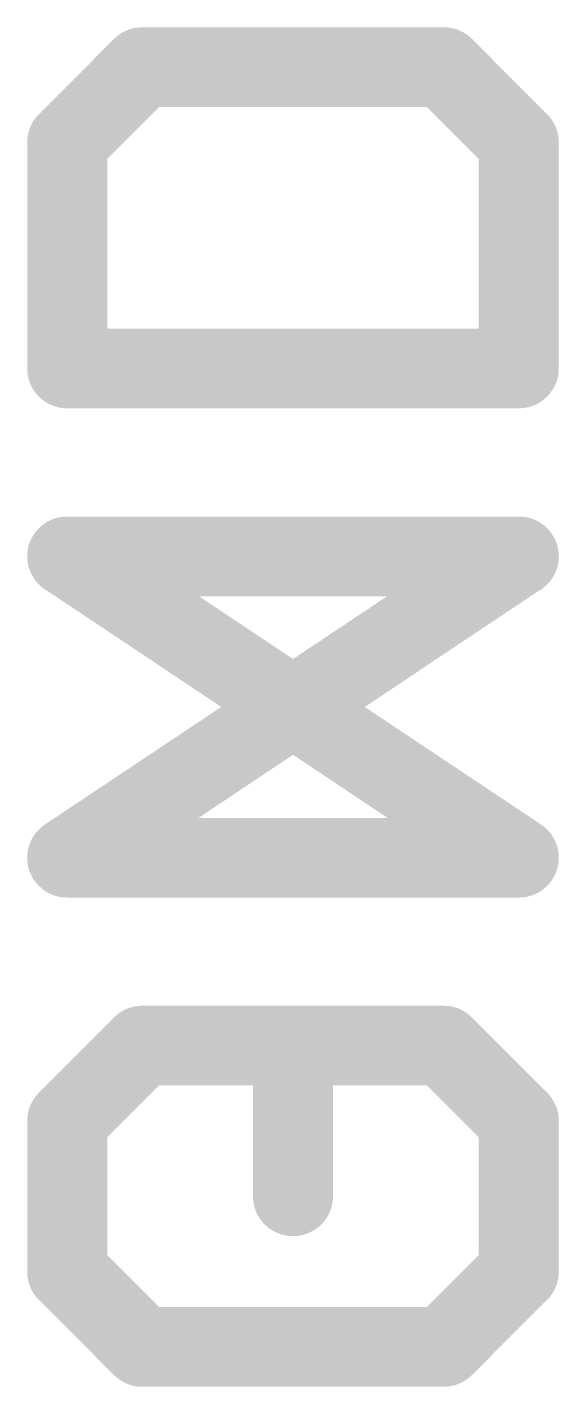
# Model space of a CAD drawing. Extents: x -36 to 72, y -11 to 34.
# Drawn here: x 5.841 to 6.859, y 2.54 to 5.14 of the extents above; entities that cross this region are included whole.
import ezdxf

# ---------------------------------------------------------------- set-up
doc = ezdxf.new("R2010")
doc.units = 0
doc.layers.add('21', color=41, linetype='CONTINUOUS')
doc.layers.add('22', color=40, linetype='CONTINUOUS')

msp = doc.modelspace()

# ---------------------------------------------------------------- linework, layer by layer
at = {"layer": '21', "const_width": 0.1524}
for points in [[(6.0615, 5.0635), (5.9175, 4.9194)], [(6.6377, 5.0635), (6.0615, 5.0635)], [(6.7818, 4.9194), (6.6377, 5.0635)], [(5.9175, 4.9194), (5.9175, 4.4872)], [(6.7818, 4.4872), (6.7818, 4.9194)], [(5.9175, 4.4872), (6.7818, 4.4872)], [(5.9175, 3.5517), (6.7818, 4.1279)], [(6.7818, 4.1279), (5.9175, 4.1279)], [(6.7818, 3.5517), (5.9175, 3.5517)], [(6.0615, 3.1924), (5.9175, 3.0484)], [(6.6377, 3.1924), (6.3496, 3.1924)], [(6.3496, 3.1924), (6.3496, 2.9043)], [(6.7818, 3.0484), (6.6377, 3.1924)], [(5.9175, 3.0484), (5.9175, 2.7603)], [(6.7818, 2.7603), (6.7818, 3.0484)], [(5.9175, 2.7603), (6.0615, 2.6162)], [(6.6377, 2.6162), (6.7818, 2.7603)], [(6.0615, 2.6162), (6.6377, 2.6162)]]:
    msp.add_lwpolyline(points, dxfattribs=at)
at = {"layer": '21', "const_width": 0.0762}
for points in [[(6.0615, 5.1016, 1), (6.0615, 5.0254)], [(6.0885, 5.0365, 1), (6.0346, 5.0904)], [(6.6647, 5.0904, 1), (6.6108, 5.0365)], [(6.6377, 5.0254, 1), (6.6377, 5.1016)], [(5.9556, 4.9194, 1), (5.8794, 4.9194)], [(6.8199, 4.9194, 1), (6.7437, 4.9194)], [(5.8905, 4.9463, 1), (5.9444, 4.8925)], [(6.7549, 4.8925, 1), (6.8087, 4.9463)], [(5.9175, 4.5253, 1), (5.9175, 4.4491)], [(6.7818, 4.4491, 1), (6.7818, 4.5253)], [(5.8794, 4.4872, 1), (5.9556, 4.4872)], [(6.7437, 4.4872, 1), (6.8199, 4.4872)], [(5.9175, 4.166, 1), (5.9175, 4.0898)], [(6.8029, 4.0962, 1), (6.7607, 4.1596)], [(6.7818, 4.0898, 1), (6.7818, 4.166)], [(5.8963, 3.5834, 1), (5.9386, 3.52)], [(5.9175, 3.5898, 1), (5.9175, 3.5136)], [(6.7818, 3.5136, 1), (6.7818, 3.5898)], [(6.0885, 3.1655, 1), (6.0346, 3.2194)], [(6.3496, 3.2305, 1), (6.3496, 3.1543)], [(6.3877, 3.1924, 1), (6.3115, 3.1924)], [(6.6647, 3.2194, 1), (6.6108, 3.1655)], [(6.6377, 3.1543, 1), (6.6377, 3.2305)], [(5.9556, 3.0484, 1), (5.8794, 3.0484)], [(6.8199, 3.0484, 1), (6.7437, 3.0484)], [(5.8905, 3.0753, 1), (5.9444, 3.0214)], [(6.7549, 3.0214, 1), (6.8087, 3.0753)], [(6.3115, 2.9043, 1), (6.3877, 2.9043)], [(5.9444, 2.7872, 1), (5.8905, 2.7333)], [(6.8087, 2.7333, 1), (6.7549, 2.7872)], [(5.8794, 2.7603, 1), (5.9556, 2.7603)], [(6.7437, 2.7603, 1), (6.8199, 2.7603)], [(6.0615, 2.6543, 1), (6.0615, 2.5781)], [(6.0346, 2.5893, 1), (6.0885, 2.6431)], [(6.6108, 2.6431, 1), (6.6647, 2.5893)], [(6.6377, 2.5781, 1), (6.6377, 2.6543)]]:
    msp.add_lwpolyline(points, format="xyb", dxfattribs=at)
at = {"layer": '22', "const_width": 0.1524}
for points in [[(5.9182, 4.9194), (6.0623, 5.0635)], [(6.0623, 5.0635), (6.6385, 5.0635)], [(6.6385, 5.0635), (6.7825, 4.9194)], [(5.9182, 4.4872), (5.9182, 4.9194)], [(6.7825, 4.9194), (6.7825, 4.4872)], [(6.7825, 4.4872), (5.9182, 4.4872)], [(6.7825, 3.5517), (5.9182, 4.1279)], [(5.9182, 4.1279), (6.7825, 4.1279)], [(5.9182, 3.5517), (6.7825, 3.5517)], [(5.9182, 3.0484), (6.0623, 3.1924)], [(6.0623, 3.1924), (6.3504, 3.1924)], [(6.3504, 3.1924), (6.3504, 2.9043)], [(6.6385, 3.1924), (6.7825, 3.0484)], [(5.9182, 2.7603), (5.9182, 3.0484)], [(6.7825, 3.0484), (6.7825, 2.7603)], [(6.0623, 2.6162), (5.9182, 2.7603)], [(6.7825, 2.7603), (6.6385, 2.6162)], [(6.6385, 2.6162), (6.0623, 2.6162)]]:
    msp.add_lwpolyline(points, dxfattribs=at)
at = {"layer": '22', "const_width": 0.0762}
for points in [[(6.0623, 5.1016, 1), (6.0623, 5.0254)], [(6.0892, 5.0365, 1), (6.0353, 5.0904)], [(6.6654, 5.0904, 1), (6.6115, 5.0365)], [(6.6385, 5.0254, 1), (6.6385, 5.1016)], [(5.9563, 4.9194, 1), (5.8801, 4.9194)], [(6.8206, 4.9194, 1), (6.7444, 4.9194)], [(5.8913, 4.9463, 1), (5.9451, 4.8925)], [(6.7556, 4.8925, 1), (6.8095, 4.9463)], [(5.9182, 4.5253, 1), (5.9182, 4.4491)], [(6.7825, 4.4491, 1), (6.7825, 4.5253)], [(5.8801, 4.4872, 1), (5.9563, 4.4872)], [(6.7444, 4.4872, 1), (6.8206, 4.4872)], [(5.9393, 4.1596, 1), (5.8971, 4.0962)], [(5.9182, 4.166, 1), (5.9182, 4.0898)], [(6.7825, 4.0898, 1), (6.7825, 4.166)], [(5.9182, 3.5898, 1), (5.9182, 3.5136)], [(6.7614, 3.52, 1), (6.8037, 3.5834)], [(6.7825, 3.5136, 1), (6.7825, 3.5898)], [(6.0623, 3.2305, 1), (6.0623, 3.1543)], [(6.0892, 3.1655, 1), (6.0353, 3.2194)], [(6.3885, 3.1924, 1), (6.3123, 3.1924)], [(6.3504, 3.1543, 1), (6.3504, 3.2305)], [(6.6654, 3.2194, 1), (6.6115, 3.1655)], [(5.9563, 3.0484, 1), (5.8801, 3.0484)], [(6.8206, 3.0484, 1), (6.7444, 3.0484)], [(5.8913, 3.0753, 1), (5.9451, 3.0214)], [(6.7556, 3.0214, 1), (6.8095, 3.0753)], [(6.3123, 2.9043, 1), (6.3885, 2.9043)], [(5.9451, 2.7872, 1), (5.8913, 2.7333)], [(6.8095, 2.7333, 1), (6.7556, 2.7872)], [(5.8801, 2.7603, 1), (5.9563, 2.7603)], [(6.7444, 2.7603, 1), (6.8206, 2.7603)], [(6.0623, 2.6543, 1), (6.0623, 2.5781)], [(6.0353, 2.5893, 1), (6.0892, 2.6431)], [(6.6115, 2.6431, 1), (6.6654, 2.5893)], [(6.6385, 2.5781, 1), (6.6385, 2.6543)]]:
    msp.add_lwpolyline(points, format="xyb", dxfattribs=at)

doc.saveas('drawing.dxf')
